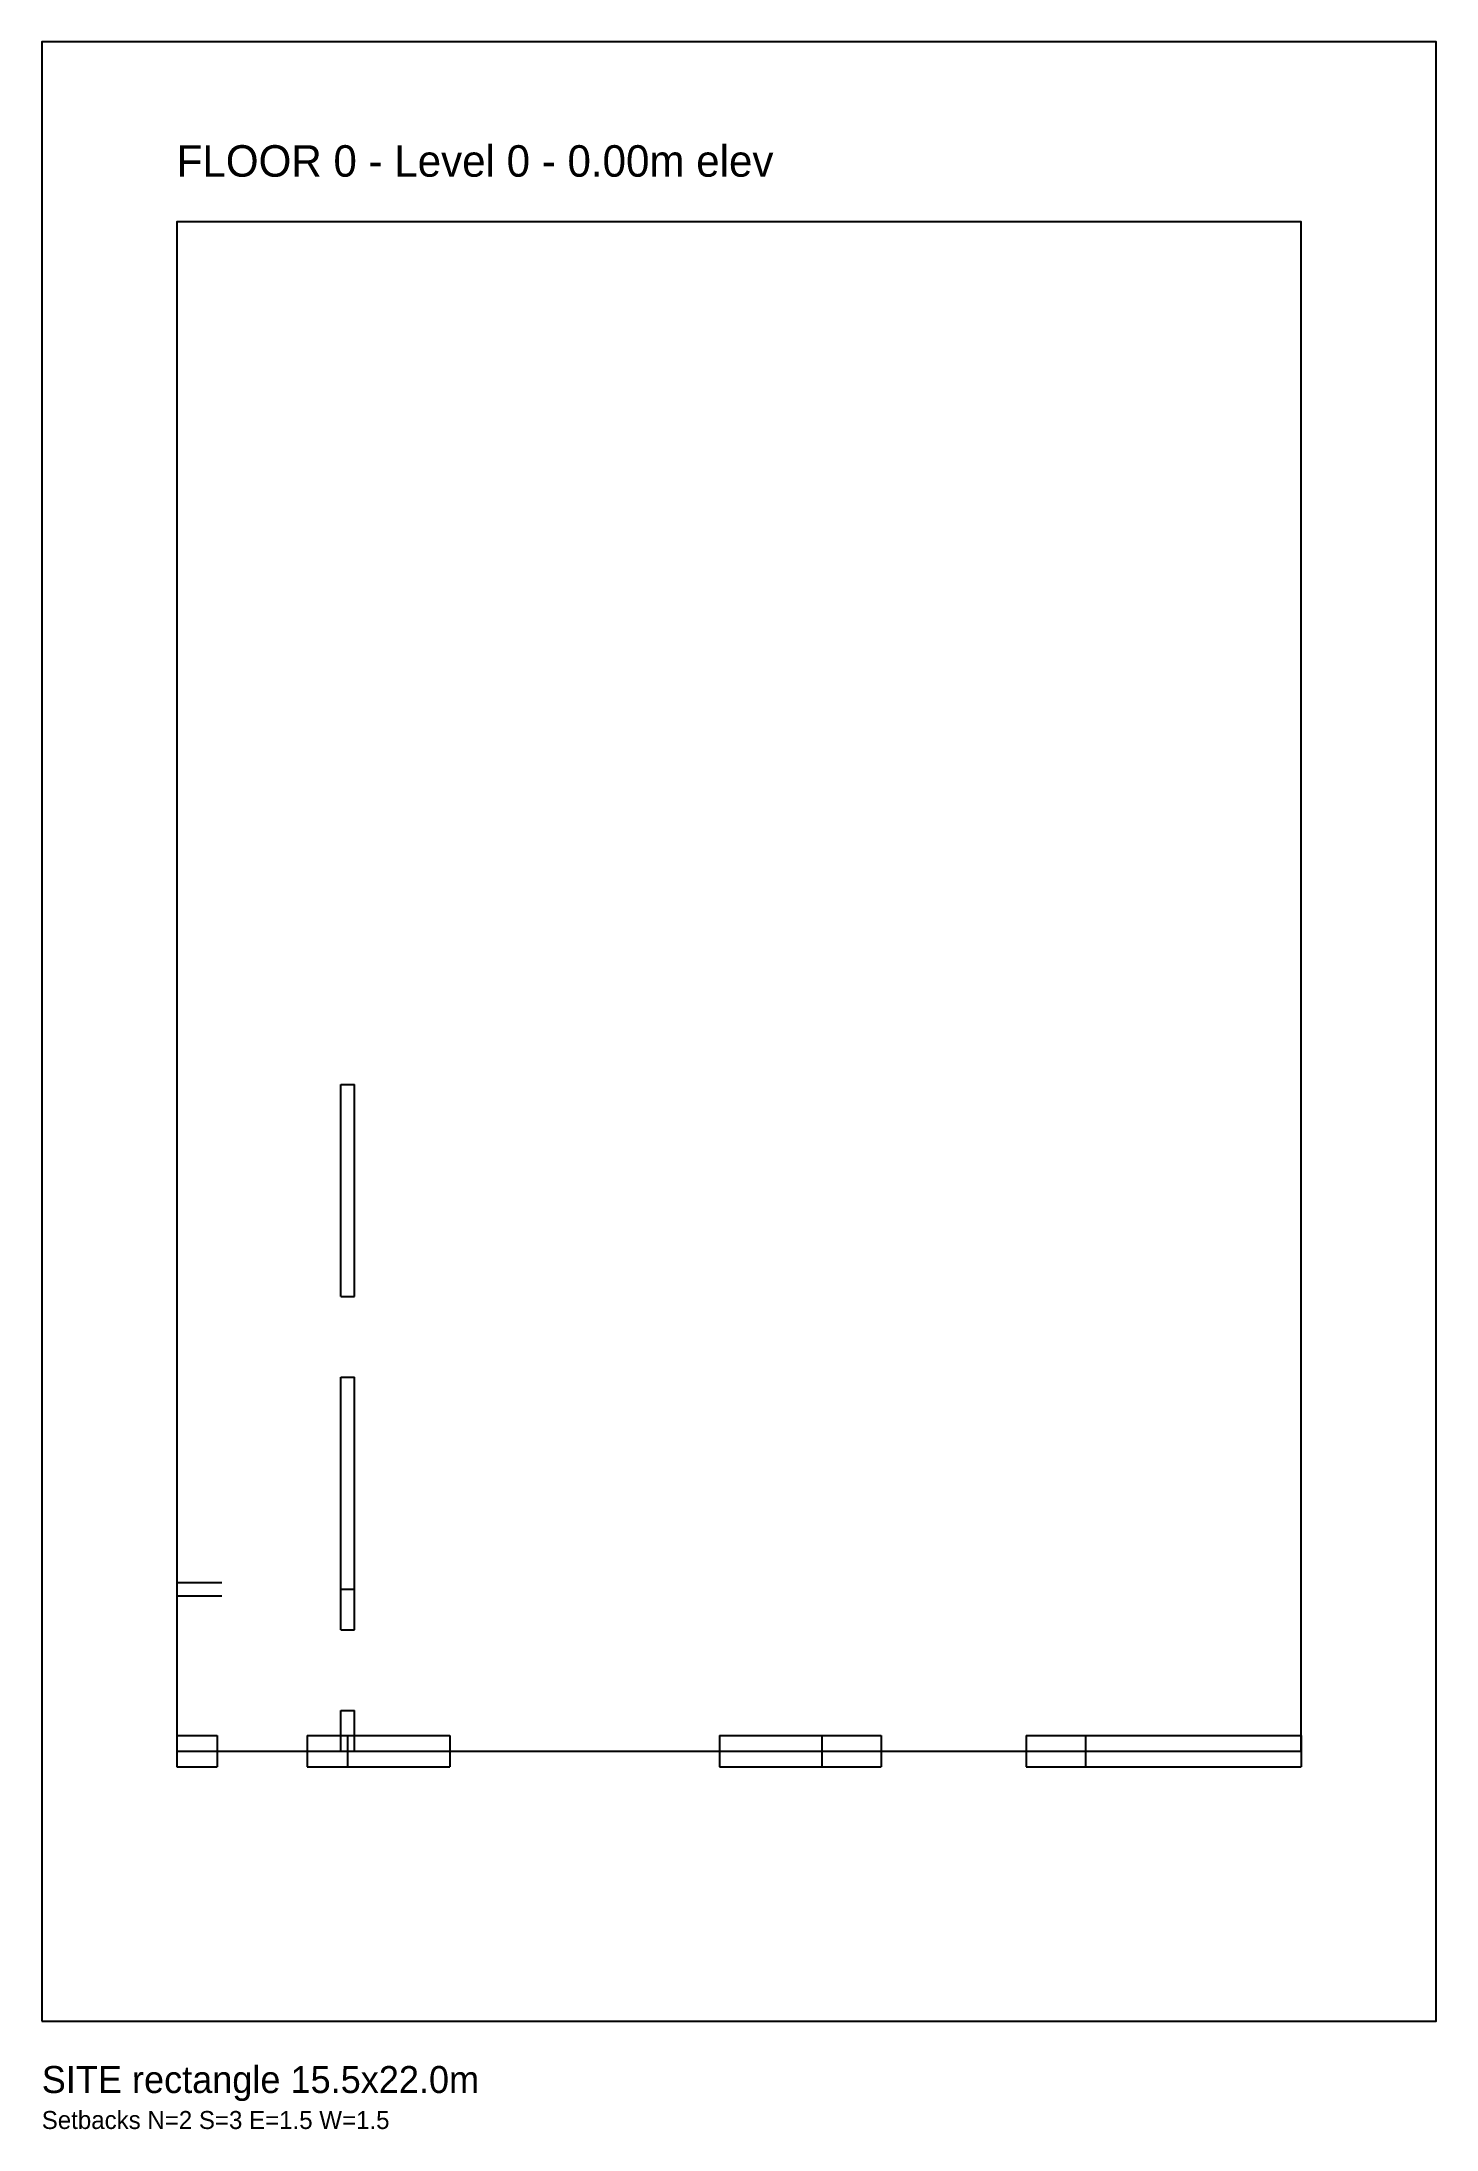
# Model space of a CAD drawing. Extents: x 0 to 15500, y -1203 to 22000.
import ezdxf

# ---------------------------------------------------------------- set-up
doc = ezdxf.new("R2010")
doc.units = 0

msp = doc.modelspace()

# ---------------------------------------------------------------- linework, layer by layer
at = {"layer": 'A-BLDG-OUT'}
msp.add_lwpolyline([(1500, 3000), (14000, 3000), (14000, 20000), (1500, 20000)], close=True, dxfattribs=at)
at = {"layer": 'A-FLOOR-0-A-BLDG-OUT'}
msp.add_lwpolyline([(1500, 3000), (14000, 3000), (14000, 20000), (1500, 20000)], close=True, dxfattribs=at)
at = {"layer": 'A-FLOOR-0-A-SETBACK'}
msp.add_lwpolyline([(1500, 3000), (14000, 3000), (14000, 20000), (1500, 20000)], close=True, dxfattribs=at)
at = {"layer": 'A-FLOOR-0-A-SITE'}
msp.add_lwpolyline([(0, 0), (15500, 0), (15500, 22000), (0, 22000)], close=True, dxfattribs=at)
at = {"layer": 'A-FLOOR-0-A-WALL-EXT'}
for p, q in [((1500, 3175), (1950, 3175)), ((1500, 3175), (1500, 2825)), ((1950, 3175), (1950, 2825)), ((2950, 3175), (3400, 3175)), ((2950, 3175), (2950, 2825)), ((3400, 3175), (3400, 2825)), ((3400, 3175), (4535, 3175)), ((3400, 3175), (3400, 2825)), ((4535, 3175), (4535, 2825)), ((7535, 3175), (8670, 3175)), ((7535, 3175), (7535, 2825)), ((8670, 3175), (8670, 2825)), ((8670, 3175), (9329.25, 3175)), ((8670, 3175), (8670, 2825)), ((9329.25, 3175), (9329.25, 2825)), ((10940.75, 3175), (11600, 3175)), ((10940.75, 3175), (10940.75, 2825)), ((11600, 3175), (11600, 2825)), ((11600, 3175), (14000, 3175)), ((11600, 3175), (11600, 2825)), ((14000, 3175), (14000, 2825)), ((1500, 2825), (1950, 2825)), ((2950, 2825), (3400, 2825)), ((3400, 2825), (4535, 2825)), ((7535, 2825), (8670, 2825)), ((8670, 2825), (9329.25, 2825)), ((10940.75, 2825), (11600, 2825)), ((11600, 2825), (14000, 2825))]:
    msp.add_line(p, q, dxfattribs=at)
at = {"layer": 'A-FLOOR-0-A-WALL-INT'}
for p, q in [((3325, 8055), (3325, 10410)), ((3325, 10410), (3475, 10410)), ((3475, 8055), (3475, 10410)), ((3325, 8055), (3475, 8055)), ((3325, 4800), (3325, 7155)), ((3325, 7155), (3475, 7155)), ((3475, 4800), (3475, 7155)), ((1500, 4875), (2000, 4875)), ((1500, 4725), (2000, 4725)), ((3325, 4350), (3325, 4800)), ((3325, 4800), (3475, 4800)), ((3325, 4800), (3475, 4800)), ((3475, 4350), (3475, 4800)), ((3325, 4350), (3475, 4350)), ((3325, 3000), (3325, 3450)), ((3325, 3450), (3475, 3450)), ((3475, 3000), (3475, 3450)), ((3325, 3000), (3475, 3000))]:
    msp.add_line(p, q, dxfattribs=at)
at = {"layer": 'A-SETBACK'}
msp.add_lwpolyline([(1500, 3000), (14000, 3000), (14000, 20000), (1500, 20000)], close=True, dxfattribs=at)
at = {"layer": 'A-SITE'}
msp.add_lwpolyline([(0, 0), (15500, 0), (15500, 22000), (0, 22000)], close=True, dxfattribs=at)
at = {"layer": 'A-WALL-EXT'}
for p, q in [((1500, 3175), (1950, 3175)), ((1500, 3175), (1500, 2825)), ((1950, 3175), (1950, 2825)), ((2950, 3175), (3400, 3175)), ((2950, 3175), (2950, 2825)), ((3400, 3175), (3400, 2825)), ((3400, 3175), (4535, 3175)), ((3400, 3175), (3400, 2825)), ((4535, 3175), (4535, 2825)), ((7535, 3175), (8670, 3175)), ((7535, 3175), (7535, 2825)), ((8670, 3175), (8670, 2825)), ((8670, 3175), (9329.25, 3175)), ((8670, 3175), (8670, 2825)), ((9329.25, 3175), (9329.25, 2825)), ((10940.75, 3175), (11600, 3175)), ((10940.75, 3175), (10940.75, 2825)), ((11600, 3175), (11600, 2825)), ((11600, 3175), (14000, 3175)), ((11600, 3175), (11600, 2825)), ((14000, 3175), (14000, 2825)), ((1500, 2825), (1950, 2825)), ((2950, 2825), (3400, 2825)), ((3400, 2825), (4535, 2825)), ((7535, 2825), (8670, 2825)), ((8670, 2825), (9329.25, 2825)), ((10940.75, 2825), (11600, 2825)), ((11600, 2825), (14000, 2825))]:
    msp.add_line(p, q, dxfattribs=at)
at = {"layer": 'A-WALL-INT'}
for p, q in [((3325, 8055), (3325, 10410)), ((3325, 10410), (3475, 10410)), ((3475, 8055), (3475, 10410)), ((3325, 8055), (3475, 8055)), ((3325, 4800), (3325, 7155)), ((3325, 7155), (3475, 7155)), ((3475, 4800), (3475, 7155)), ((3325, 4350), (3325, 4800)), ((3325, 4800), (3475, 4800)), ((3325, 4800), (3475, 4800)), ((3475, 4350), (3475, 4800)), ((3325, 4350), (3475, 4350)), ((3325, 3000), (3325, 3450)), ((3325, 3450), (3475, 3450)), ((3475, 3000), (3475, 3450)), ((3325, 3000), (3475, 3000))]:
    msp.add_line(p, q, dxfattribs=at)

# ---------------------------------------------------------------- texts
at = {"layer": 'A-FLOOR-0-A-ROOM'}
msp.add_text('FLOOR 0 - Level 0 - 0.00m elev', height=350, dxfattribs=at).set_placement((1500, 20500))
at = {"layer": 'A-ROOM'}
msp.add_text('FLOOR 0 - Level 0', height=350, dxfattribs=at).set_placement((1500, 20500))
at = {"layer": 'A-SETBACK'}
msp.add_text('Setbacks N=2 S=3 E=1.5 W=1.5', height=200, dxfattribs=at).set_placement((0, -1200))
at = {"layer": 'A-SITE'}
msp.add_text('SITE rectangle 15.5x22.0m', height=300, dxfattribs=at).set_placement((0, -800))

doc.saveas('drawing.dxf')
